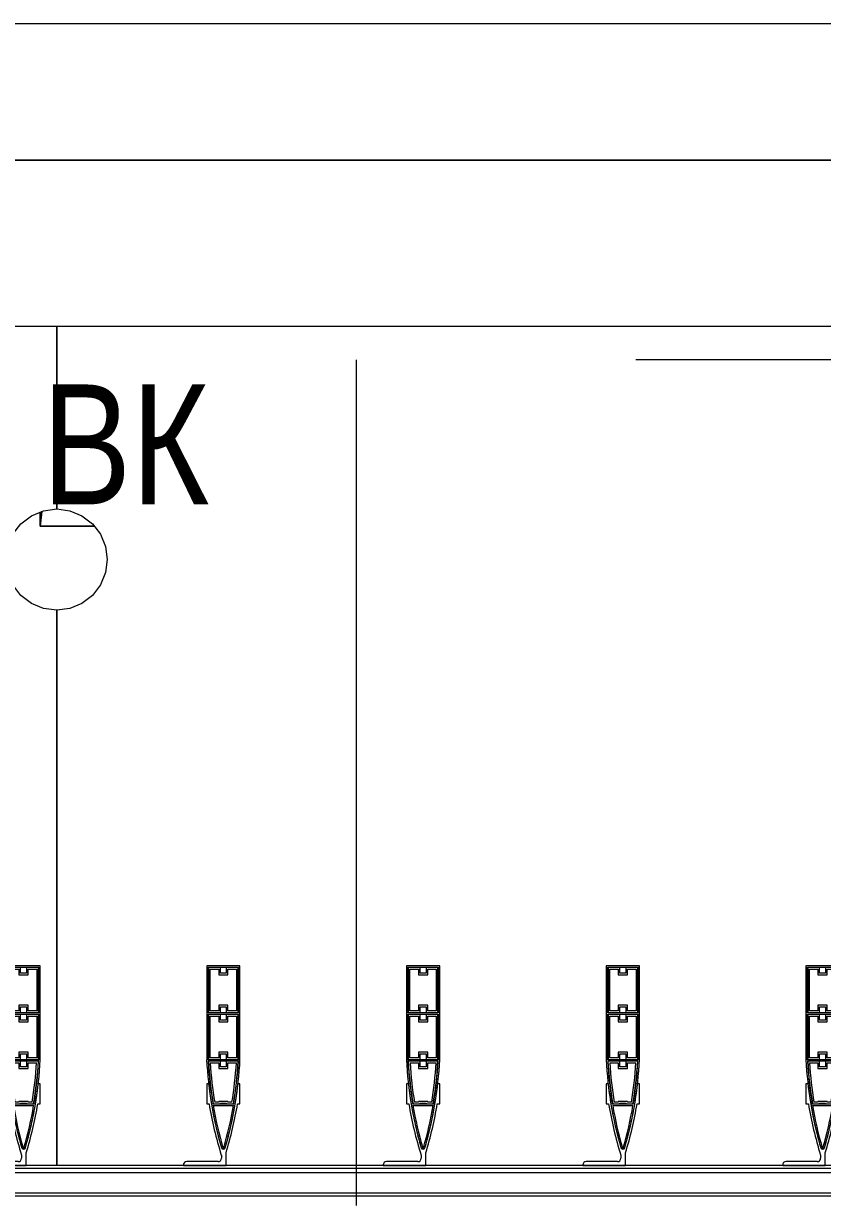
# Model space of a CAD drawing. Header units: millimetres. Extents: x 48966 to 155647, y -43515 to 26217.
# Drawn here: x 65432 to 66632, y 24159 to 25922 of the extents above; entities that cross this region are included whole.
import ezdxf

# ---------------------------------------------------------------- set-up
doc = ezdxf.new("R2010")
doc.units = ezdxf.units.MM
doc.linetypes.add('Осевые', pattern=[6350, 1270, -952.5, 3175, -952.5])
for name, color, linetype, lineweight in [('Обобщенные модели', 7, 'Continuous', 9), ('Обобщенные модели-1', 7, 'Continuous', 18), ('Оси-2', 7, 'Осевые', 9), ('Перекрытия', 7, 'Continuous', 9), ('Стены', 7, 'Continuous', 9), ('Типовые аннотации', 7, 'Continuous', 9), ('Элементы узлов', 7, 'Continuous', 9), ('Элементы узлов-1', 7, 'Continuous', 5)]:
    doc.layers.add(name, color=color, linetype=linetype, lineweight=lineweight)
doc.styles.add('Arial', font='Arial.ttf', dxfattribs={"width": 0.8, "height": 180})

# ---------------------------------------------------------------- blocks, each defined once
blk = doc.blocks.new('Обвязочная балка 1 - Обвязочная балка 1-1451838-План 5-го этажа на отм_ _12_600')
at = {"layer": 'Обобщенные модели'}
for p, q in [((116781.7, 24196.1), (60831.6, 24196.1)), ((60831.6, 24166.3), (116781.7, 24166.3))]:
    blk.add_line(p, q, dxfattribs=at)
at = {"layer": 'Обобщенные модели-1'}
for p, q in [((116781.7, 24207.1), (60831.6, 24207.1)), ((60831.6, 24203.1), (116781.7, 24203.1)), ((116781.7, 24161.1), (60831.6, 24161.1))]:
    blk.add_line(p, q, dxfattribs=at)
blk = doc.blocks.new('Профиль ламели4 - Профиль ламели-1453067-План 5-го этажа на отм_ _12_600')
at = {"layer": 'Обобщенные модели-1'}
for p, q in [((64006.9, 24507.1), (64006.9, 24366.2)), ((64056.9, 24507.1), (64006.9, 24507.1)), ((64009.1, 24436.5), (64009.1, 24504.9)), ((64009.1, 24504.9), (64054.7, 24504.9)), ((64027.4, 24504.4), (64009.6, 24504.4)), ((64009.6, 24504.4), (64009.6, 24437)), ((64027.4, 24496), (64027.4, 24504.4)), ((64054.2, 24504.4), (64036.3, 24504.4)), ((64036.3, 24504.4), (64036.3, 24496)), ((64054.2, 24437), (64054.2, 24504.4)), ((64054.7, 24504.9), (64054.7, 24436.5)), ((64056.9, 24366.2), (64056.9, 24507.1)), ((64012.1, 24439.5), (64012.1, 24501.9)), ((64012.1, 24501.9), (64024.9, 24501.9)), ((64024.9, 24501.9), (64024.9, 24493.5)), ((64024.9, 24493.5), (64038.8, 24493.5)), ((64036.3, 24496), (64027.4, 24496)), ((64038.8, 24493.5), (64038.8, 24501.9)), ((64038.8, 24501.9), (64051.7, 24501.9)), ((64051.7, 24501.9), (64051.7, 24439.5)), ((64054.7, 24436.5), (64009.1, 24436.5)), ((64009.1, 24434.6), (64054.7, 24434.6)), ((64009.1, 24366.2), (64009.1, 24434.6)), ((64009.6, 24437), (64027.4, 24437)), ((64027.4, 24434.1), (64009.6, 24434.1)), ((64009.6, 24434.1), (64009.6, 24366.7)), ((64024.9, 24439.5), (64012.1, 24439.5)), ((64038.8, 24447.9), (64024.9, 24447.9)), ((64024.9, 24447.9), (64024.9, 24439.5)), ((64027.4, 24437), (64027.4, 24445.4)), ((64027.4, 24445.4), (64036.3, 24445.4)), ((64027.4, 24425.7), (64027.4, 24434.1)), ((64036.3, 24445.4), (64036.3, 24437)), ((64036.3, 24437), (64054.2, 24437)), ((64054.2, 24434.1), (64036.3, 24434.1)), ((64036.3, 24434.1), (64036.3, 24425.7)), ((64038.8, 24439.5), (64038.8, 24447.9)), ((64051.7, 24439.5), (64038.8, 24439.5)), ((64054.2, 24366.7), (64054.2, 24434.1)), ((64054.7, 24434.6), (64054.7, 24366.2)), ((64012.1, 24369.2), (64012.1, 24431.6)), ((64012.1, 24431.6), (64024.9, 24431.6)), ((64024.9, 24431.6), (64024.9, 24423.2)), ((64024.9, 24423.2), (64038.8, 24423.2)), ((64036.3, 24425.7), (64027.4, 24425.7)), ((64038.8, 24423.2), (64038.8, 24431.6)), ((64038.8, 24431.6), (64051.7, 24431.6)), ((64051.7, 24431.6), (64051.7, 24369.2)), ((64054.7, 24366.2), (64009.1, 24366.2)), ((64009.1, 24364.3), (64054.6, 24364.3)), ((64009.6, 24366.7), (64027.4, 24366.7)), ((64027.4, 24363.8), (64009.6, 24363.8)), ((64024.9, 24369.2), (64012.1, 24369.2)), ((64038.8, 24377.6), (64024.9, 24377.6)), ((64024.9, 24377.6), (64024.9, 24369.2)), ((64027.4, 24366.7), (64027.4, 24375.1)), ((64027.4, 24375.1), (64036.3, 24375.1)), ((64027.4, 24355.4), (64027.4, 24363.8)), ((64036.3, 24375.1), (64036.3, 24366.7)), ((64036.3, 24366.7), (64054.2, 24366.7)), ((64054.2, 24363.8), (64036.3, 24363.8)), ((64036.3, 24363.8), (64036.3, 24355.4)), ((64038.8, 24369.2), (64038.8, 24377.6)), ((64051.7, 24369.2), (64038.8, 24369.2)), ((64012.2, 24361.3), (64024.9, 24361.3)), ((64024.9, 24361.3), (64024.9, 24352.9)), ((64024.9, 24352.9), (64038.8, 24352.9)), ((64036.3, 24355.4), (64027.4, 24355.4)), ((64038.8, 24352.9), (64038.8, 24361.3)), ((64038.8, 24361.3), (64051.5, 24361.3)), ((64009.8, 24330.1), (64006.9, 24330.1)), ((64006.9, 24330.1), (64006.9, 24299.7)), ((64056.8, 24330.1), (64053.9, 24330.1)), ((64056.8, 24299.7), (64056.8, 24330.1)), ((64006.9, 24299.7), (64010.5, 24299.7)), ((64047.4, 24299.2), (64016.3, 24299.2)), ((64016.6, 24297.3), (64047.1, 24297.3)), ((64016.8, 24299.7), (64027.4, 24299.7)), ((64024.9, 24302.2), (64018.9, 24302.2)), ((64038.8, 24303.5), (64024.9, 24303.5)), ((64024.9, 24303.5), (64024.9, 24302.2)), ((64027.4, 24299.7), (64027.4, 24301)), ((64027.4, 24301), (64036.3, 24301)), ((64036.3, 24301), (64036.3, 24299.7)), ((64036.3, 24299.7), (64046.9, 24299.7)), ((64038.8, 24302.2), (64038.8, 24303.5)), ((64044.8, 24302.2), (64038.8, 24302.2)), ((64053.2, 24299.7), (64056.8, 24299.7)), ((64028.9, 24223), (64028.9, 24218.1)), ((64035.9, 24207.1), (64035.9, 24226.3)), ((63971.9, 24208.1), (63971.9, 24207.1)), ((63971.9, 24207.1), (64035.9, 24207.1)), ((64023.9, 24213.1), (63976.9, 24213.1))]:
    blk.add_line(p, q, dxfattribs=at)
for centre, radius, start, end in [((64580.6, 24394.6), 574.5, 182.8338, 196.2258), ((64580.7, 24394.3), 572.3, 183.0109, 189.5715), ((64580.4, 24395.9), 571.8, 183.2193, 189.6867), ((63483.1, 24394.6), 574.5, 343.7742, 357.1662), ((63483.3, 24395.9), 571.8, 350.3133, 356.7807), ((63483, 24394.3), 572.3, 350.4285, 356.9891), ((64580.5, 24395.6), 569.3, 183.4571, 189.4457), ((63483.2, 24395.6), 569.3, 350.5543, 356.5429), ((64580.6, 24394.6), 574.5, 186.4465, 196.2576), ((63483.1, 24394.6), 574.5, 343.7424, 353.5535), ((64577.1, 24394.6), 574.5, 189.5084, 197.3712), ((64549, 24386.8), 539.8, 189.5428, 196.4344), ((63514.7, 24386.8), 539.8, 343.5656, 350.4572), ((63486.6, 24394.6), 574.5, 342.9661, 350.4916), ((64031.9, 24235.1), 3, 200, 340), ((64031.9, 24234.5), 2.84, 196.2576, 343.7424), ((64031.9, 24234.2), 0.645, 196.4344, 343.5656), ((63976.9, 24208.1), 5, 90, 180), ((64023.9, 24218.1), 5, 270, 0)]:
    blk.add_arc(centre, radius, start, end, dxfattribs=at)
blk = doc.blocks.new('Профиль ламели5 - Профиль ламели-1453331-План 5-го этажа на отм_ _12_600')
at = {"layer": 'Обобщенные модели-1'}
for p, q in [((64006.9, 24507.1), (64006.9, 24366.2)), ((64056.9, 24507.1), (64006.9, 24507.1)), ((64009.1, 24436.5), (64009.1, 24504.9)), ((64009.1, 24504.9), (64054.7, 24504.9)), ((64027.4, 24504.4), (64009.6, 24504.4)), ((64009.6, 24504.4), (64009.6, 24437)), ((64027.4, 24496), (64027.4, 24504.4)), ((64054.2, 24504.4), (64036.3, 24504.4)), ((64036.3, 24504.4), (64036.3, 24496)), ((64054.2, 24437), (64054.2, 24504.4)), ((64054.7, 24504.9), (64054.7, 24436.5)), ((64056.9, 24366.2), (64056.9, 24507.1)), ((64012.1, 24439.5), (64012.1, 24501.9)), ((64012.1, 24501.9), (64024.9, 24501.9)), ((64024.9, 24501.9), (64024.9, 24493.5)), ((64024.9, 24493.5), (64038.8, 24493.5)), ((64036.3, 24496), (64027.4, 24496)), ((64038.8, 24493.5), (64038.8, 24501.9)), ((64038.8, 24501.9), (64051.7, 24501.9)), ((64051.7, 24501.9), (64051.7, 24439.5)), ((64054.7, 24436.5), (64009.1, 24436.5)), ((64009.1, 24434.6), (64054.7, 24434.6)), ((64009.1, 24366.2), (64009.1, 24434.6)), ((64009.6, 24437), (64027.4, 24437)), ((64027.4, 24434.1), (64009.6, 24434.1)), ((64009.6, 24434.1), (64009.6, 24366.7)), ((64024.9, 24439.5), (64012.1, 24439.5)), ((64038.8, 24447.9), (64024.9, 24447.9)), ((64024.9, 24447.9), (64024.9, 24439.5)), ((64027.4, 24437), (64027.4, 24445.4)), ((64027.4, 24445.4), (64036.3, 24445.4)), ((64027.4, 24425.7), (64027.4, 24434.1)), ((64036.3, 24445.4), (64036.3, 24437)), ((64036.3, 24437), (64054.2, 24437)), ((64054.2, 24434.1), (64036.3, 24434.1)), ((64036.3, 24434.1), (64036.3, 24425.7)), ((64038.8, 24439.5), (64038.8, 24447.9)), ((64051.7, 24439.5), (64038.8, 24439.5)), ((64054.2, 24366.7), (64054.2, 24434.1)), ((64054.7, 24434.6), (64054.7, 24366.2)), ((64012.1, 24369.2), (64012.1, 24431.6)), ((64012.1, 24431.6), (64024.9, 24431.6)), ((64024.9, 24431.6), (64024.9, 24423.2)), ((64024.9, 24423.2), (64038.8, 24423.2)), ((64036.3, 24425.7), (64027.4, 24425.7)), ((64038.8, 24423.2), (64038.8, 24431.6)), ((64038.8, 24431.6), (64051.7, 24431.6)), ((64051.7, 24431.6), (64051.7, 24369.2)), ((64054.7, 24366.2), (64009.1, 24366.2)), ((64009.1, 24364.3), (64054.6, 24364.3)), ((64009.6, 24366.7), (64027.4, 24366.7)), ((64027.4, 24363.8), (64009.6, 24363.8)), ((64024.9, 24369.2), (64012.1, 24369.2)), ((64038.8, 24377.6), (64024.9, 24377.6)), ((64024.9, 24377.6), (64024.9, 24369.2)), ((64027.4, 24366.7), (64027.4, 24375.1)), ((64027.4, 24375.1), (64036.3, 24375.1)), ((64027.4, 24355.4), (64027.4, 24363.8)), ((64036.3, 24375.1), (64036.3, 24366.7)), ((64036.3, 24366.7), (64054.2, 24366.7)), ((64054.2, 24363.8), (64036.3, 24363.8)), ((64036.3, 24363.8), (64036.3, 24355.4)), ((64038.8, 24369.2), (64038.8, 24377.6)), ((64051.7, 24369.2), (64038.8, 24369.2)), ((64012.2, 24361.3), (64024.9, 24361.3)), ((64024.9, 24361.3), (64024.9, 24352.9)), ((64024.9, 24352.9), (64038.8, 24352.9)), ((64036.3, 24355.4), (64027.4, 24355.4)), ((64038.8, 24352.9), (64038.8, 24361.3)), ((64038.8, 24361.3), (64051.5, 24361.3)), ((64009.8, 24330.1), (64006.9, 24330.1)), ((64006.9, 24330.1), (64006.9, 24299.7)), ((64056.8, 24330.1), (64053.9, 24330.1)), ((64056.8, 24299.7), (64056.8, 24330.1)), ((64006.9, 24299.7), (64010.5, 24299.7)), ((64047.4, 24299.2), (64016.3, 24299.2)), ((64016.6, 24297.3), (64047.1, 24297.3)), ((64016.8, 24299.7), (64027.4, 24299.7)), ((64024.9, 24302.2), (64018.9, 24302.2)), ((64038.8, 24303.5), (64024.9, 24303.5)), ((64024.9, 24303.5), (64024.9, 24302.2)), ((64027.4, 24299.7), (64027.4, 24301)), ((64027.4, 24301), (64036.3, 24301)), ((64036.3, 24301), (64036.3, 24299.7)), ((64036.3, 24299.7), (64046.9, 24299.7)), ((64038.8, 24302.2), (64038.8, 24303.5)), ((64044.8, 24302.2), (64038.8, 24302.2)), ((64053.2, 24299.7), (64056.8, 24299.7)), ((64028.9, 24223), (64028.9, 24218.1)), ((64035.9, 24207.1), (64035.9, 24226.3)), ((63971.9, 24208.1), (63971.9, 24207.1)), ((63971.9, 24207.1), (64035.9, 24207.1)), ((64023.9, 24213.1), (63976.9, 24213.1))]:
    blk.add_line(p, q, dxfattribs=at)
for centre, radius, start, end in [((64580.6, 24394.6), 574.5, 182.8338, 196.2258), ((64580.7, 24394.3), 572.3, 183.0109, 189.5715), ((64580.4, 24395.9), 571.8, 183.2193, 189.6867), ((63483.1, 24394.6), 574.5, 343.7742, 357.1662), ((63483.3, 24395.9), 571.8, 350.3133, 356.7807), ((63483, 24394.3), 572.3, 350.4285, 356.9891), ((64580.5, 24395.6), 569.3, 183.4571, 189.4457), ((63483.2, 24395.6), 569.3, 350.5543, 356.5429), ((64580.6, 24394.6), 574.5, 186.4465, 196.2576), ((63483.1, 24394.6), 574.5, 343.7424, 353.5535), ((64577.1, 24394.6), 574.5, 189.5084, 197.3712), ((64549, 24386.8), 539.8, 189.5428, 196.4344), ((63514.7, 24386.8), 539.8, 343.5656, 350.4572), ((63486.6, 24394.6), 574.5, 342.9661, 350.4916), ((64031.9, 24235.1), 3, 200, 340), ((64031.9, 24234.5), 2.84, 196.2576, 343.7424), ((64031.9, 24234.2), 0.645, 196.4344, 343.5656), ((63976.9, 24208.1), 5, 90, 180), ((64023.9, 24218.1), 5, 270, 0)]:
    blk.add_arc(centre, radius, start, end, dxfattribs=at)
blk = doc.blocks.new('Профиль ламели6 - Профиль ламели-1453595-План 5-го этажа на отм_ _12_600')
at = {"layer": 'Обобщенные модели-1'}
for p, q in [((64006.9, 24507.1), (64006.9, 24366.2)), ((64056.9, 24507.1), (64006.9, 24507.1)), ((64009.1, 24436.5), (64009.1, 24504.9)), ((64009.1, 24504.9), (64054.7, 24504.9)), ((64027.4, 24504.4), (64009.6, 24504.4)), ((64009.6, 24504.4), (64009.6, 24437)), ((64027.4, 24496), (64027.4, 24504.4)), ((64054.2, 24504.4), (64036.3, 24504.4)), ((64036.3, 24504.4), (64036.3, 24496)), ((64054.2, 24437), (64054.2, 24504.4)), ((64054.7, 24504.9), (64054.7, 24436.5)), ((64056.9, 24366.2), (64056.9, 24507.1)), ((64012.1, 24439.5), (64012.1, 24501.9)), ((64012.1, 24501.9), (64024.9, 24501.9)), ((64024.9, 24501.9), (64024.9, 24493.5)), ((64024.9, 24493.5), (64038.8, 24493.5)), ((64036.3, 24496), (64027.4, 24496)), ((64038.8, 24493.5), (64038.8, 24501.9)), ((64038.8, 24501.9), (64051.7, 24501.9)), ((64051.7, 24501.9), (64051.7, 24439.5)), ((64054.7, 24436.5), (64009.1, 24436.5)), ((64009.1, 24434.6), (64054.7, 24434.6)), ((64009.1, 24366.2), (64009.1, 24434.6)), ((64009.6, 24437), (64027.4, 24437)), ((64027.4, 24434.1), (64009.6, 24434.1)), ((64009.6, 24434.1), (64009.6, 24366.7)), ((64024.9, 24439.5), (64012.1, 24439.5)), ((64038.8, 24447.9), (64024.9, 24447.9)), ((64024.9, 24447.9), (64024.9, 24439.5)), ((64027.4, 24437), (64027.4, 24445.4)), ((64027.4, 24445.4), (64036.3, 24445.4)), ((64027.4, 24425.7), (64027.4, 24434.1)), ((64036.3, 24445.4), (64036.3, 24437)), ((64036.3, 24437), (64054.2, 24437)), ((64054.2, 24434.1), (64036.3, 24434.1)), ((64036.3, 24434.1), (64036.3, 24425.7)), ((64038.8, 24439.5), (64038.8, 24447.9)), ((64051.7, 24439.5), (64038.8, 24439.5)), ((64054.2, 24366.7), (64054.2, 24434.1)), ((64054.7, 24434.6), (64054.7, 24366.2)), ((64012.1, 24369.2), (64012.1, 24431.6)), ((64012.1, 24431.6), (64024.9, 24431.6)), ((64024.9, 24431.6), (64024.9, 24423.2)), ((64024.9, 24423.2), (64038.8, 24423.2)), ((64036.3, 24425.7), (64027.4, 24425.7)), ((64038.8, 24423.2), (64038.8, 24431.6)), ((64038.8, 24431.6), (64051.7, 24431.6)), ((64051.7, 24431.6), (64051.7, 24369.2)), ((64054.7, 24366.2), (64009.1, 24366.2)), ((64009.1, 24364.3), (64054.6, 24364.3)), ((64009.6, 24366.7), (64027.4, 24366.7)), ((64027.4, 24363.8), (64009.6, 24363.8)), ((64024.9, 24369.2), (64012.1, 24369.2)), ((64038.8, 24377.6), (64024.9, 24377.6)), ((64024.9, 24377.6), (64024.9, 24369.2)), ((64027.4, 24366.7), (64027.4, 24375.1)), ((64027.4, 24375.1), (64036.3, 24375.1)), ((64027.4, 24355.4), (64027.4, 24363.8)), ((64036.3, 24375.1), (64036.3, 24366.7)), ((64036.3, 24366.7), (64054.2, 24366.7)), ((64054.2, 24363.8), (64036.3, 24363.8)), ((64036.3, 24363.8), (64036.3, 24355.4)), ((64038.8, 24369.2), (64038.8, 24377.6)), ((64051.7, 24369.2), (64038.8, 24369.2)), ((64012.2, 24361.3), (64024.9, 24361.3)), ((64024.9, 24361.3), (64024.9, 24352.9)), ((64024.9, 24352.9), (64038.8, 24352.9)), ((64036.3, 24355.4), (64027.4, 24355.4)), ((64038.8, 24352.9), (64038.8, 24361.3)), ((64038.8, 24361.3), (64051.5, 24361.3)), ((64009.8, 24330.1), (64006.9, 24330.1)), ((64006.9, 24330.1), (64006.9, 24299.7)), ((64056.8, 24330.1), (64053.9, 24330.1)), ((64056.8, 24299.7), (64056.8, 24330.1)), ((64006.9, 24299.7), (64010.5, 24299.7)), ((64047.4, 24299.2), (64016.3, 24299.2)), ((64016.6, 24297.3), (64047.1, 24297.3)), ((64016.8, 24299.7), (64027.4, 24299.7)), ((64024.9, 24302.2), (64018.9, 24302.2)), ((64038.8, 24303.5), (64024.9, 24303.5)), ((64024.9, 24303.5), (64024.9, 24302.2)), ((64027.4, 24299.7), (64027.4, 24301)), ((64027.4, 24301), (64036.3, 24301)), ((64036.3, 24301), (64036.3, 24299.7)), ((64036.3, 24299.7), (64046.9, 24299.7)), ((64038.8, 24302.2), (64038.8, 24303.5)), ((64044.8, 24302.2), (64038.8, 24302.2)), ((64053.2, 24299.7), (64056.8, 24299.7)), ((64028.9, 24223), (64028.9, 24218.1)), ((64035.9, 24207.1), (64035.9, 24226.3)), ((63971.9, 24208.1), (63971.9, 24207.1)), ((63971.9, 24207.1), (64035.9, 24207.1)), ((64023.9, 24213.1), (63976.9, 24213.1))]:
    blk.add_line(p, q, dxfattribs=at)
for centre, radius, start, end in [((64580.6, 24394.6), 574.5, 182.8338, 196.2258), ((64580.7, 24394.3), 572.3, 183.0109, 189.5715), ((64580.4, 24395.9), 571.8, 183.2193, 189.6867), ((63483.1, 24394.6), 574.5, 343.7742, 357.1662), ((63483.3, 24395.9), 571.8, 350.3133, 356.7807), ((63483, 24394.3), 572.3, 350.4285, 356.9891), ((64580.5, 24395.6), 569.3, 183.4571, 189.4457), ((63483.2, 24395.6), 569.3, 350.5543, 356.5429), ((64580.6, 24394.6), 574.5, 186.4465, 196.2576), ((63483.1, 24394.6), 574.5, 343.7424, 353.5535), ((64577.1, 24394.6), 574.5, 189.5084, 197.3712), ((64549, 24386.8), 539.8, 189.5428, 196.4344), ((63514.7, 24386.8), 539.8, 343.5656, 350.4572), ((63486.6, 24394.6), 574.5, 342.9661, 350.4916), ((64031.9, 24235.1), 3, 200, 340), ((64031.9, 24234.5), 2.84, 196.2576, 343.7424), ((64031.9, 24234.2), 0.645, 196.4344, 343.5656), ((63976.9, 24208.1), 5, 90, 180), ((64023.9, 24218.1), 5, 270, 0)]:
    blk.add_arc(centre, radius, start, end, dxfattribs=at)
blk = doc.blocks.new('Профиль ламели7 - Профиль ламели-1453859-План 5-го этажа на отм_ _12_600')
at = {"layer": 'Обобщенные модели-1'}
for p, q in [((64006.9, 24507.1), (64006.9, 24366.2)), ((64056.9, 24507.1), (64006.9, 24507.1)), ((64009.1, 24436.5), (64009.1, 24504.9)), ((64009.1, 24504.9), (64054.7, 24504.9)), ((64027.4, 24504.4), (64009.6, 24504.4)), ((64009.6, 24504.4), (64009.6, 24437)), ((64027.4, 24496), (64027.4, 24504.4)), ((64054.2, 24504.4), (64036.3, 24504.4)), ((64036.3, 24504.4), (64036.3, 24496)), ((64054.2, 24437), (64054.2, 24504.4)), ((64054.7, 24504.9), (64054.7, 24436.5)), ((64056.9, 24366.2), (64056.9, 24507.1)), ((64012.1, 24439.5), (64012.1, 24501.9)), ((64012.1, 24501.9), (64024.9, 24501.9)), ((64024.9, 24501.9), (64024.9, 24493.5)), ((64024.9, 24493.5), (64038.8, 24493.5)), ((64036.3, 24496), (64027.4, 24496)), ((64038.8, 24493.5), (64038.8, 24501.9)), ((64038.8, 24501.9), (64051.7, 24501.9)), ((64051.7, 24501.9), (64051.7, 24439.5)), ((64054.7, 24436.5), (64009.1, 24436.5)), ((64009.1, 24434.6), (64054.7, 24434.6)), ((64009.1, 24366.2), (64009.1, 24434.6)), ((64009.6, 24437), (64027.4, 24437)), ((64027.4, 24434.1), (64009.6, 24434.1)), ((64009.6, 24434.1), (64009.6, 24366.7)), ((64024.9, 24439.5), (64012.1, 24439.5)), ((64038.8, 24447.9), (64024.9, 24447.9)), ((64024.9, 24447.9), (64024.9, 24439.5)), ((64027.4, 24437), (64027.4, 24445.4)), ((64027.4, 24445.4), (64036.3, 24445.4)), ((64027.4, 24425.7), (64027.4, 24434.1)), ((64036.3, 24445.4), (64036.3, 24437)), ((64036.3, 24437), (64054.2, 24437)), ((64054.2, 24434.1), (64036.3, 24434.1)), ((64036.3, 24434.1), (64036.3, 24425.7)), ((64038.8, 24439.5), (64038.8, 24447.9)), ((64051.7, 24439.5), (64038.8, 24439.5)), ((64054.2, 24366.7), (64054.2, 24434.1)), ((64054.7, 24434.6), (64054.7, 24366.2)), ((64012.1, 24369.2), (64012.1, 24431.6)), ((64012.1, 24431.6), (64024.9, 24431.6)), ((64024.9, 24431.6), (64024.9, 24423.2)), ((64024.9, 24423.2), (64038.8, 24423.2)), ((64036.3, 24425.7), (64027.4, 24425.7)), ((64038.8, 24423.2), (64038.8, 24431.6)), ((64038.8, 24431.6), (64051.7, 24431.6)), ((64051.7, 24431.6), (64051.7, 24369.2)), ((64054.7, 24366.2), (64009.1, 24366.2)), ((64009.1, 24364.3), (64054.6, 24364.3)), ((64009.6, 24366.7), (64027.4, 24366.7)), ((64027.4, 24363.8), (64009.6, 24363.8)), ((64024.9, 24369.2), (64012.1, 24369.2)), ((64038.8, 24377.6), (64024.9, 24377.6)), ((64024.9, 24377.6), (64024.9, 24369.2)), ((64027.4, 24366.7), (64027.4, 24375.1)), ((64027.4, 24375.1), (64036.3, 24375.1)), ((64027.4, 24355.4), (64027.4, 24363.8)), ((64036.3, 24375.1), (64036.3, 24366.7)), ((64036.3, 24366.7), (64054.2, 24366.7)), ((64054.2, 24363.8), (64036.3, 24363.8)), ((64036.3, 24363.8), (64036.3, 24355.4)), ((64038.8, 24369.2), (64038.8, 24377.6)), ((64051.7, 24369.2), (64038.8, 24369.2)), ((64012.2, 24361.3), (64024.9, 24361.3)), ((64024.9, 24361.3), (64024.9, 24352.9)), ((64024.9, 24352.9), (64038.8, 24352.9)), ((64036.3, 24355.4), (64027.4, 24355.4)), ((64038.8, 24352.9), (64038.8, 24361.3)), ((64038.8, 24361.3), (64051.5, 24361.3)), ((64009.8, 24330.1), (64006.9, 24330.1)), ((64006.9, 24330.1), (64006.9, 24299.7)), ((64056.8, 24330.1), (64053.9, 24330.1)), ((64056.8, 24299.7), (64056.8, 24330.1)), ((64006.9, 24299.7), (64010.5, 24299.7)), ((64047.4, 24299.2), (64016.3, 24299.2)), ((64016.6, 24297.3), (64047.1, 24297.3)), ((64016.8, 24299.7), (64027.4, 24299.7)), ((64024.9, 24302.2), (64018.9, 24302.2)), ((64038.8, 24303.5), (64024.9, 24303.5)), ((64024.9, 24303.5), (64024.9, 24302.2)), ((64027.4, 24299.7), (64027.4, 24301)), ((64027.4, 24301), (64036.3, 24301)), ((64036.3, 24301), (64036.3, 24299.7)), ((64036.3, 24299.7), (64046.9, 24299.7)), ((64038.8, 24302.2), (64038.8, 24303.5)), ((64044.8, 24302.2), (64038.8, 24302.2)), ((64053.2, 24299.7), (64056.8, 24299.7)), ((64028.9, 24223), (64028.9, 24218.1)), ((64035.9, 24207.1), (64035.9, 24226.3)), ((63971.9, 24208.1), (63971.9, 24207.1)), ((63971.9, 24207.1), (64035.9, 24207.1)), ((64023.9, 24213.1), (63976.9, 24213.1))]:
    blk.add_line(p, q, dxfattribs=at)
for centre, radius, start, end in [((64580.6, 24394.6), 574.5, 182.8338, 196.2258), ((64580.7, 24394.3), 572.3, 183.0109, 189.5715), ((64580.4, 24395.9), 571.8, 183.2193, 189.6867), ((63483.1, 24394.6), 574.5, 343.7742, 357.1662), ((63483.3, 24395.9), 571.8, 350.3133, 356.7807), ((63483, 24394.3), 572.3, 350.4285, 356.9891), ((64580.5, 24395.6), 569.3, 183.4571, 189.4457), ((63483.2, 24395.6), 569.3, 350.5543, 356.5429), ((64580.6, 24394.6), 574.5, 186.4465, 196.2576), ((63483.1, 24394.6), 574.5, 343.7424, 353.5535), ((64577.1, 24394.6), 574.5, 189.5084, 197.3712), ((64549, 24386.8), 539.8, 189.5428, 196.4344), ((63514.7, 24386.8), 539.8, 343.5656, 350.4572), ((63486.6, 24394.6), 574.5, 342.9661, 350.4916), ((64031.9, 24235.1), 3, 200, 340), ((64031.9, 24234.5), 2.84, 196.2576, 343.7424), ((64031.9, 24234.2), 0.645, 196.4344, 343.5656), ((63976.9, 24208.1), 5, 90, 180), ((64023.9, 24218.1), 5, 270, 0)]:
    blk.add_arc(centre, radius, start, end, dxfattribs=at)
blk = doc.blocks.new('Профиль ламели8 - Профиль ламели-1454125-План 5-го этажа на отм_ _12_600')
at = {"layer": 'Обобщенные модели-1'}
for p, q in [((64306.9, 24507.1), (64306.9, 24366.2)), ((64356.9, 24507.1), (64306.9, 24507.1)), ((64309.1, 24436.5), (64309.1, 24504.9)), ((64309.1, 24504.9), (64354.7, 24504.9)), ((64327.4, 24504.4), (64309.6, 24504.4)), ((64309.6, 24504.4), (64309.6, 24437)), ((64327.4, 24496), (64327.4, 24504.4)), ((64354.2, 24504.4), (64336.3, 24504.4)), ((64336.3, 24504.4), (64336.3, 24496)), ((64354.2, 24437), (64354.2, 24504.4)), ((64354.7, 24504.9), (64354.7, 24436.5)), ((64356.9, 24366.2), (64356.9, 24507.1)), ((64312.1, 24439.5), (64312.1, 24501.9)), ((64312.1, 24501.9), (64324.9, 24501.9)), ((64324.9, 24501.9), (64324.9, 24493.5)), ((64324.9, 24493.5), (64338.8, 24493.5)), ((64336.3, 24496), (64327.4, 24496)), ((64338.8, 24493.5), (64338.8, 24501.9)), ((64338.8, 24501.9), (64351.7, 24501.9)), ((64351.7, 24501.9), (64351.7, 24439.5)), ((64354.7, 24436.5), (64309.1, 24436.5)), ((64309.1, 24434.6), (64354.7, 24434.6)), ((64309.1, 24366.2), (64309.1, 24434.6)), ((64309.6, 24437), (64327.4, 24437)), ((64327.4, 24434.1), (64309.6, 24434.1)), ((64309.6, 24434.1), (64309.6, 24366.7)), ((64324.9, 24439.5), (64312.1, 24439.5)), ((64338.8, 24447.9), (64324.9, 24447.9)), ((64324.9, 24447.9), (64324.9, 24439.5)), ((64327.4, 24437), (64327.4, 24445.4)), ((64327.4, 24445.4), (64336.3, 24445.4)), ((64327.4, 24425.7), (64327.4, 24434.1)), ((64336.3, 24445.4), (64336.3, 24437)), ((64336.3, 24437), (64354.2, 24437)), ((64354.2, 24434.1), (64336.3, 24434.1)), ((64336.3, 24434.1), (64336.3, 24425.7)), ((64338.8, 24439.5), (64338.8, 24447.9)), ((64351.7, 24439.5), (64338.8, 24439.5)), ((64354.2, 24366.7), (64354.2, 24434.1)), ((64354.7, 24434.6), (64354.7, 24366.2)), ((64312.1, 24369.2), (64312.1, 24431.6)), ((64312.1, 24431.6), (64324.9, 24431.6)), ((64324.9, 24431.6), (64324.9, 24423.2)), ((64324.9, 24423.2), (64338.8, 24423.2)), ((64336.3, 24425.7), (64327.4, 24425.7)), ((64338.8, 24423.2), (64338.8, 24431.6)), ((64338.8, 24431.6), (64351.7, 24431.6)), ((64351.7, 24431.6), (64351.7, 24369.2)), ((64354.7, 24366.2), (64309.1, 24366.2)), ((64309.1, 24364.3), (64354.6, 24364.3)), ((64309.6, 24366.7), (64327.4, 24366.7)), ((64327.4, 24363.8), (64309.6, 24363.8)), ((64324.9, 24369.2), (64312.1, 24369.2)), ((64338.8, 24377.6), (64324.9, 24377.6)), ((64324.9, 24377.6), (64324.9, 24369.2)), ((64327.4, 24366.7), (64327.4, 24375.1)), ((64327.4, 24375.1), (64336.3, 24375.1)), ((64327.4, 24355.4), (64327.4, 24363.8)), ((64336.3, 24375.1), (64336.3, 24366.7)), ((64336.3, 24366.7), (64354.2, 24366.7)), ((64354.2, 24363.8), (64336.3, 24363.8)), ((64336.3, 24363.8), (64336.3, 24355.4)), ((64338.8, 24369.2), (64338.8, 24377.6)), ((64351.7, 24369.2), (64338.8, 24369.2)), ((64312.2, 24361.3), (64324.9, 24361.3)), ((64324.9, 24361.3), (64324.9, 24352.9)), ((64324.9, 24352.9), (64338.8, 24352.9)), ((64336.3, 24355.4), (64327.4, 24355.4)), ((64338.8, 24352.9), (64338.8, 24361.3)), ((64338.8, 24361.3), (64351.5, 24361.3)), ((64309.8, 24330.1), (64306.9, 24330.1)), ((64306.9, 24330.1), (64306.9, 24299.7)), ((64356.8, 24330.1), (64353.9, 24330.1)), ((64356.8, 24299.7), (64356.8, 24330.1)), ((64306.9, 24299.7), (64310.5, 24299.7)), ((64347.4, 24299.2), (64316.3, 24299.2)), ((64316.6, 24297.3), (64347.1, 24297.3)), ((64316.8, 24299.7), (64327.4, 24299.7)), ((64324.9, 24302.2), (64318.9, 24302.2)), ((64338.8, 24303.5), (64324.9, 24303.5)), ((64324.9, 24303.5), (64324.9, 24302.2)), ((64327.4, 24299.7), (64327.4, 24301)), ((64327.4, 24301), (64336.3, 24301)), ((64336.3, 24301), (64336.3, 24299.7)), ((64336.3, 24299.7), (64346.9, 24299.7)), ((64338.8, 24302.2), (64338.8, 24303.5)), ((64344.8, 24302.2), (64338.8, 24302.2)), ((64353.2, 24299.7), (64356.8, 24299.7)), ((64328.9, 24223), (64328.9, 24218.1)), ((64335.9, 24207.1), (64335.9, 24226.3)), ((64271.9, 24208.1), (64271.9, 24207.1)), ((64271.9, 24207.1), (64335.9, 24207.1)), ((64323.9, 24213.1), (64276.9, 24213.1))]:
    blk.add_line(p, q, dxfattribs=at)
for centre, radius, start, end in [((64880.6, 24394.6), 574.5, 182.8338, 196.2258), ((64880.7, 24394.3), 572.3, 183.0109, 189.5715), ((64880.4, 24395.9), 571.8, 183.2193, 189.6867), ((63783.1, 24394.6), 574.5, 343.7742, 357.1662), ((63783.3, 24395.9), 571.8, 350.3133, 356.7807), ((63783, 24394.3), 572.3, 350.4285, 356.9891), ((64880.5, 24395.6), 569.3, 183.4571, 189.4457), ((63783.2, 24395.6), 569.3, 350.5543, 356.5429), ((64880.6, 24394.6), 574.5, 186.4465, 196.2576), ((63783.1, 24394.6), 574.5, 343.7424, 353.5535), ((64877.1, 24394.6), 574.5, 189.5084, 197.3712), ((64849, 24386.8), 539.8, 189.5428, 196.4344), ((63814.7, 24386.8), 539.8, 343.5656, 350.4572), ((63786.6, 24394.6), 574.5, 342.9661, 350.4916), ((64331.9, 24235.1), 3, 200, 340), ((64331.9, 24234.5), 2.84, 196.2576, 343.7424), ((64331.9, 24234.2), 0.645, 196.4344, 343.5656), ((64276.9, 24208.1), 5, 90, 180), ((64323.9, 24218.1), 5, 270, 0)]:
    blk.add_arc(centre, radius, start, end, dxfattribs=at)
blk = doc.blocks.new('170_ОтверстиеПрямоугольноеВертикальное - 170_ОтверстиеПрямоугольноеВертикальное-5689322-План 5-го этажа на отм_ _12_600')
at = {"layer": 'Обобщенные модели'}
for p, q in [((-125, -125), (-125, -103.8)), ((-43.4, -125), (-125, -125))]:
    blk.add_line(p, q, dxfattribs=at)

msp = doc.modelspace()

# ---------------------------------------------------------------- hatches: boundary and pattern name
at = {"layer": 'Элементы узлов-1'}
msp.add_hatch(color=256, dxfattribs=at).paths.add_polyline_path([(65456.6, 25167.1), (65459.1, 25189.3), (65456.6, 25188.3), (65456.6, 25170.9)], flags=0)

# ---------------------------------------------------------------- linework, layer by layer
at = {"layer": 'Оси-2'}
for p, q in [((150171.6, 25417.1), (50565.6, 25417.1)), ((65931.6, 25417.1), (65931.6, -41737.8))]:
    msp.add_line(p, q, dxfattribs=at)
at = {"layer": 'Перекрытия'}
for p, q in [((116431.3, 25717.1), (62010.2, 25717.1)), ((65481.6, 25467.1), (61731.6, 25467.1)), ((79231.6, 25467.1), (65481.6, 25467.1)), ((65481.6, 25467.1), (65481.6, 25193.1)), ((65481.6, 25193.1), (65481.6, 25467.1)), ((65481.6, 25041.1), (65481.6, 24207.1)), ((65481.6, 24207.1), (65481.6, 25041.1))]:
    msp.add_line(p, q, dxfattribs=at)
at = {"layer": 'Перекрытия', "flags": 128}
for points in [[(65481.6, 25041.1), (65462, 25043.7), (65443.6, 25051.3), (65427.9, 25063.4), (65415.8, 25079.1), (65408.2, 25097.5), (65405.6, 25117.1), (65408.2, 25136.8), (65415.8, 25155.1), (65427.9, 25170.9), (65443.6, 25182.9), (65462, 25190.5), (65481.6, 25193.1)], [(65481.6, 25193.1), (65501.3, 25190.5), (65519.6, 25182.9), (65535.4, 25170.9), (65547.4, 25155.1), (65555, 25136.8), (65557.6, 25117.1), (65555, 25097.5), (65547.4, 25079.1), (65535.4, 25063.4), (65519.6, 25051.3), (65501.3, 25043.7), (65481.6, 25041.1)]]:
    msp.add_lwpolyline(points, dxfattribs=at)
at = {"layer": 'Стены'}
for p, q in [((62013.6, 25922.1), (117136.3, 25922.1)), ((61731.6, 25717.1), (117135.4, 25717.1)), ((117135.3, 25717.1), (62013.6, 25717.1)), ((117189.7, 25467.1), (61731.6, 25467.1))]:
    msp.add_line(p, q, dxfattribs=at)
at = {"layer": 'Элементы узлов'}
for p, q in [((65459.1, 25189.3), (65456.6, 25167.1)), ((65456.6, 25167.1), (65459.1, 25189.3)), ((65456.6, 25188.3), (65456.6, 25167.1)), ((65456.6, 25167.1), (65538.2, 25167.1))]:
    msp.add_line(p, q, dxfattribs=at)

# ---------------------------------------------------------------- block references
at = {"layer": 'Обобщенные модели'}
for name, p in [('Профиль ламели4 - Профиль ламели-1453067-План 5-го этажа на отм_ _12_600', (1400, 0)), ('Профиль ламели5 - Профиль ламели-1453331-План 5-го этажа на отм_ _12_600', (1700, 0)), ('Профиль ламели6 - Профиль ламели-1453595-План 5-го этажа на отм_ _12_600', (2000, 0)), ('Профиль ламели7 - Профиль ламели-1453859-План 5-го этажа на отм_ _12_600', (2300, 0)), ('Профиль ламели8 - Профиль ламели-1454125-План 5-го этажа на отм_ _12_600', (2300, 0)), ('Обвязочная балка 1 - Обвязочная балка 1-1451838-План 5-го этажа на отм_ _12_600', (0, 0))]:
    msp.add_blockref(name, p, dxfattribs=at)
at = {"layer": 'Элементы узлов'}
msp.add_blockref('170_ОтверстиеПрямоугольноеВертикальное - 170_ОтверстиеПрямоугольноеВертикальное-5689322-План 5-го этажа на отм_ _12_600', (65581.6, 25292.1), dxfattribs=at)

# ---------------------------------------------------------------- texts
at = {"layer": 'Типовые аннотации', "insert": (65459.4, 25380.1), "char_height": 180, "width": 307.848, "attachment_point": 1, "style": 'Arial'}
msp.add_mtext('ВК', dxfattribs=at)

doc.saveas('drawing.dxf')
